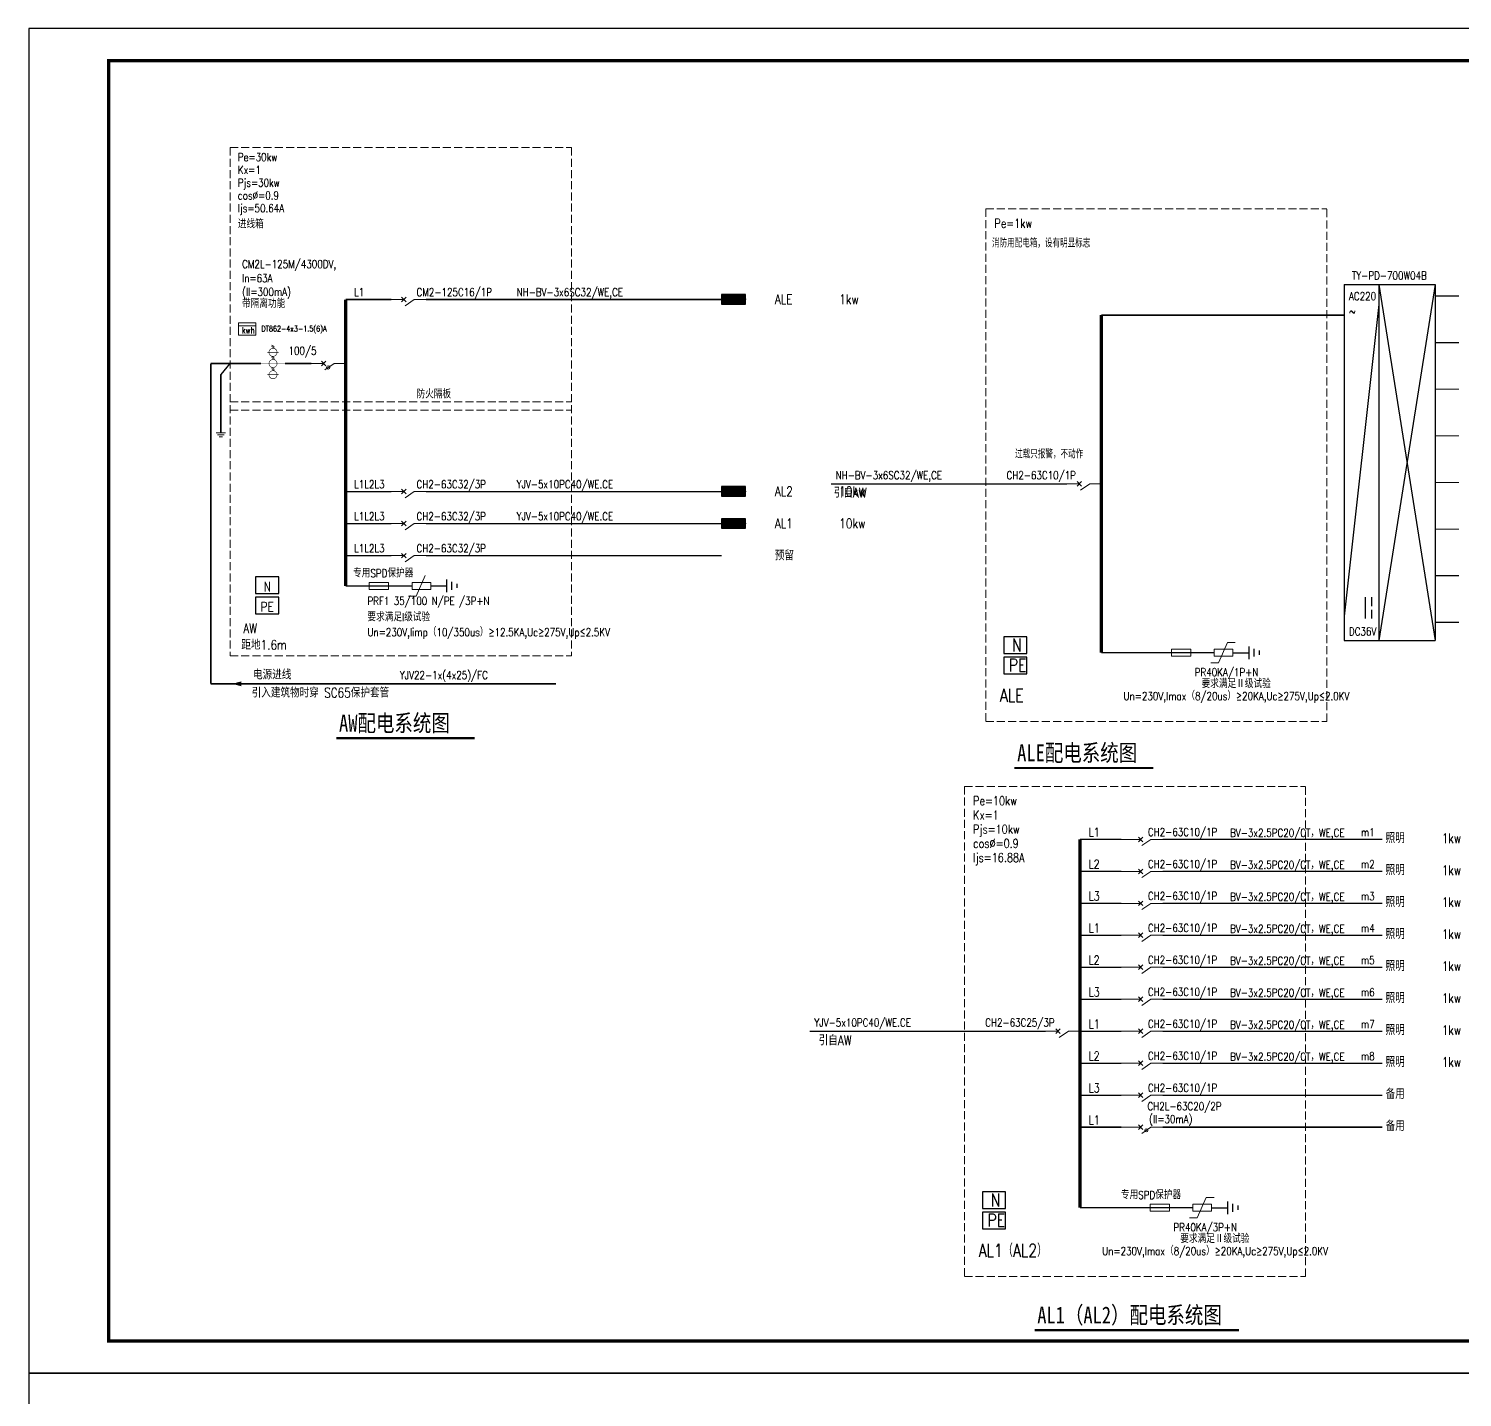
# Model space of a CAD drawing. Extents: x 921423 to 1291758, y 534425 to 1049953.
# Drawn here: x 1096949 to 1141723, y 782659 to 825419 of the extents above; entities that cross this region are included whole.
import ezdxf

# ---------------------------------------------------------------- set-up
doc = ezdxf.new("R2010")
doc.units = 0
doc.header["$LTSCALE"] = 1000
doc.header["$MEASUREMENT"] = 0
doc.linetypes.add('CENTER', pattern=[50.8, 31.75, -6.35, 6.35, -6.35])
doc.linetypes.add('DASH', pattern=[0.35, 0.25, -0.1])
for name, color, linetype in [('DIM_SYMB', 3, 'Continuous'), ('ELEMENT', 3, 'Continuous'), ('EQUIP-照明', 3, 'Continuous'), ('PUB_TITLE', 4, 'Continuous'), ('SIG_TEXT', 7, 'Continuous'), ('数字', 3, 'Continuous'), ('文字', 6, 'Continuous'), ('电-ELEMENT', 3, 'Continuous')]:
    doc.layers.add(name, color=color, linetype=linetype)
for name, color, linetype, lineweight in [('有线电视线路', 6, 'CENTER', 50), ('照明平面设备层', 11, 'Continuous', 20), ('照明线路', 1, 'Continuous', 50), ('虚线', 7, 'DASH', 20)]:
    doc.layers.add(name, color=color, linetype=linetype, lineweight=lineweight)
doc.styles.add('_TCH_LABEL', font='COMPLEX', dxfattribs={"bigfont": 'GBCBIG'})
doc.styles.add('_TEL_DIM', font='SIMPLEX', dxfattribs={"width": 0.8, "height": 3.5, "bigfont": 'HZTXT'})
doc.styles.add('ACC', font='txt.shx', dxfattribs={"width": 0.9, "bigfont": 'hztxt.shx'})
doc.styles.get("Standard").update_dxf_attribs({"font": 'gbenor.shx', "bigfont": 'gbcbig.shx'})
doc.styles.add('宋体', font='')
doc.styles.get('宋体').set_extended_font_data('NSimSun')

# ---------------------------------------------------------------- blocks, each defined once
blk = doc.blocks.new('$element$00000584')
at = {"const_width": 0.0233}
for points in [[(0, 0), (0, -1)], [(-0.467, -0.267), (-0.467, -0.733)], [(-0.3, -0.5), (-0.167, -0.5)], [(-0.211, -0.433), (-0.294, -0.567)], [(-0.158, -0.433), (-0.242, -0.567)], [(0.167, -0.5), (0.3, -0.5)], [(0.256, -0.433), (0.172, -0.567)], [(0.308, -0.433), (0.225, -0.567)], [(0.467, -0.267), (0.467, -0.733)], [(0.633, -0.5), (0.767, -0.5)], [(0.722, -0.433), (0.639, -0.567)], [(0.775, -0.433), (0.692, -0.567)]]:
    blk.add_lwpolyline(points, dxfattribs=at)
for points in [[(-0.467, -0.333, 1), (-0.467, -0.667, 1), (-0.467, -0.333)], [(0, -0.333, 1), (0, -0.667, 1), (0, -0.333)], [(0.467, -0.333, 1), (0.467, -0.667, 1), (0.467, -0.333)]]:
    blk.add_lwpolyline(points, format="xyb", close=True, dxfattribs=at)
at = {"flags": 9}
blk.add_attdef('S', (0, 0), '', height=0.00000667, dxfattribs=at)
blk = doc.blocks.new('接地')
at = {"layer": '电-ELEMENT'}
for p, q in [((0, 0), (0, -248)), ((99, -248), (-99, -248)), ((62, -326), (-62, -326)), ((32, -411), (-32, -411))]:
    blk.add_line(p, q, dxfattribs=at)
blk = doc.blocks.new('*X26')
at = {"color": 0}
for p, q in [((-250, 33), (-83, 200)), ((-250, 68), (-118, 200)), ((-250, 104), (-154, 200)), ((-250, 139), (-189, 200)), ((-250, 174), (-224, 200)), ((-247, 0), (-47, 200)), ((-212, 0), (-12, 200)), ((-177, 0), (23, 200)), ((-141, 0), (59, 200)), ((-106, 0), (94, 200)), ((-71, 0), (129, 200)), ((-35, 0), (165, 200)), ((0, 0), (200, 200)), ((35, 0), (235, 200)), ((71, 0), (250, 179)), ((106, 0), (250, 144)), ((141, 0), (250, 109)), ((177, 0), (250, 73)), ((212, 0), (250, 38)), ((247, 0), (250, 3))]:
    blk.add_line(p, q, dxfattribs=at)
blk = doc.blocks.new('$equip$00001421')
for p, q in [((0.75, 0.6), (-0.75, 0.6)), ((-0.75, 0.6), (-0.75, 0)), ((-0.75, 0), (0.75, 0)), ((0.75, 0), (0.75, 0.6))]:
    blk.add_line(p, q)
at = {"const_width": 0.6}
blk.add_lwpolyline([(-0.75, 0.3), (0.75, 0.3)], dxfattribs=at)
for p in [(-0.75, 0.3), (0, 0.6), (0, 0), (0.75, 0.3)]:
    blk.add_point(p)
at = {"xscale": 0.00300000000061118, "yscale": 0.00300000000061118, "zscale": 0.00300000000061118}
blk.add_blockref('*X26', (0, 0), dxfattribs=at)
at = {"style": '_TCH_LABEL', "flags": 9}
blk.add_attdef('A', (0, 0), '', height=0.00002, dxfattribs=at)

msp = doc.modelspace()

# ---------------------------------------------------------------- linework, layer by layer
at = {"layer": 'DIM_SYMB', "lineweight": -3, "const_width": 70}
for points in [[(1106558, 803250), (1110876, 803250)], [(1127737, 802320), (1132074, 802320)], [(1128365, 784756), (1134750, 784756)]]:
    msp.add_lwpolyline(points, dxfattribs=at)
at = {"layer": 'PUB_TITLE'}
for points in [[(1096949, 783419), (1156349, 783419), (1156349, 825419), (1096949, 825419)], [(1096949, 716219), (1215829, 716219), (1215829, 783419), (1096949, 783419)]]:
    msp.add_lwpolyline(points, close=True, dxfattribs=at)
at = {"layer": 'PUB_TITLE', "const_width": 100}
msp.add_lwpolyline([(1099449, 784419), (1155349, 784419), (1155349, 824419), (1099449, 824419)], close=True, dxfattribs=at)
at = {"layer": 'SIG_TEXT'}
for p, q in [((1139118, 816802), (1138036, 807069)), ((1138690, 807659, 13626), (1138690, 806990, 13626)), ((1138888, 807659, 13626), (1138888, 807376, 13626)), ((1138888, 807263, 13626), (1138888, 806990, 13626))]:
    msp.add_line(p, q, dxfattribs=at)
for points in [[(1138036, 817431), (1138036, 806300)], [(1138036, 817431), (1140871, 817431)], [(1139118, 817431), (1139118, 806300)], [(1139118, 817431), (1140871, 806300)], [(1140871, 817431), (1139118, 806300)], [(1140871, 817431), (1140871, 806300)], [(1138036, 806300), (1140871, 806300)]]:
    msp.add_lwpolyline(points, dxfattribs=at)
at = {"layer": '文字', "linetype": 'ByBlock'}
for p, q in [((1104038, 808288), (1104038, 807767)), ((1104760, 808288), (1104038, 808288)), ((1104760, 807767), (1104760, 808288)), ((1104038, 807767), (1104760, 807767)), ((1104038, 807657), (1104038, 807136)), ((1104760, 807657), (1104038, 807657)), ((1104760, 807136), (1104760, 807657)), ((1104038, 807136), (1104760, 807136))]:
    msp.add_line(p, q, dxfattribs=at)
at = {"layer": '文字'}
for p, q in [((1127405, 806416), (1127405, 805896)), ((1128126, 806416), (1127405, 806416)), ((1128126, 805896), (1128126, 806416)), ((1127405, 805896), (1128126, 805896)), ((1127405, 805786), (1127405, 805266)), ((1128126, 805786), (1127405, 805786)), ((1128126, 805266), (1128126, 805786)), ((1127405, 805266), (1128126, 805266)), ((1126739, 789077), (1126739, 788557)), ((1127460, 789077), (1126739, 789077)), ((1127460, 788557), (1127460, 789077)), ((1126739, 788557), (1127460, 788557)), ((1126739, 788447), (1126739, 787926)), ((1127460, 788447), (1126739, 788447)), ((1127460, 787926), (1127460, 788447)), ((1126739, 787926), (1127460, 787926))]:
    msp.add_line(p, q, dxfattribs=at)
for points, const_width in [([(1106850, 816957), (1106850, 808008)], 100), ([(1130450, 816469), (1130450, 805923)], 99.9), ([(1129784, 800090), (1129784, 788583)], 99.9)]:
    msp.add_lwpolyline(points, dxfattribs=dict(at, const_width=const_width))
at = {"layer": '文字', "linetype": 'ByBlock'}
msp.add_solid([(1103306, 804950), (1103595, 804873), (1103595, 805028)], dxfattribs=at)
at = {"layer": '有线电视线路', "linetype": 'CENTER', "ltscale": 0.2, "const_width": 45}
msp.add_lwpolyline([(1103237, 814957), (1102950, 814608), (1102950, 812791)], dxfattribs=at)
at = {"layer": '照明平面设备层', "ltscale": 1200}
for p, q in [((1108278, 816957), (1108666, 816957)), ((1108735, 817030), (1108597, 816885)), ((1108597, 817030), (1108735, 816885)), ((1108989, 816957), (1108703, 816761)), ((1108989, 816957), (1109354, 816957)), ((1103505, 816132), (1104048, 816132)), ((1105774, 814957), (1106162, 814957)), ((1106094, 815030), (1106231, 814885)), ((1106231, 815030), (1106094, 814885)), ((1106485, 814957), (1106199, 814761)), ((1106485, 814957), (1106850, 814957)), ((1102800, 812791), (1103100, 812791)), ((1102850, 812727), (1103050, 812727)), ((1102900, 812670), (1103000, 812670)), ((1108278, 810955), (1108666, 810955)), ((1108735, 811027), (1108597, 810882)), ((1108597, 811027), (1108735, 810882)), ((1108989, 810955), (1108703, 810758)), ((1108989, 810955), (1109354, 810955)), ((1108735, 810027), (1108597, 809882)), ((1108597, 810027), (1108735, 809882)), ((1108278, 809955), (1108666, 809955)), ((1108989, 809955), (1108703, 809758)), ((1108989, 809955), (1109354, 809955)), ((1108278, 808955), (1108666, 808955)), ((1108735, 809027), (1108597, 808882)), ((1108597, 809027), (1108735, 808882)), ((1108989, 808955), (1108703, 808758)), ((1108989, 808955), (1109354, 808955)), ((1109336, 808330), (1109056, 807692)), ((1108813, 807692), (1109056, 807692)), ((1134391, 806245), (1134111, 805606)), ((1134391, 806245), (1134634, 806245)), ((1133868, 805606), (1134111, 805606)), ((1133725, 788905), (1133445, 788267)), ((1133725, 788905), (1133968, 788905)), ((1133202, 788267), (1133445, 788267))]:
    msp.add_line(p, q, dxfattribs=at)
at = {"layer": '照明平面设备层'}
for p, q in [((1129374, 811196), (1129763, 811196)), ((1129694, 811268), (1129831, 811123)), ((1129831, 811268), (1129694, 811123)), ((1130085, 811196), (1129799, 811000)), ((1130085, 811196), (1130450, 811196)), ((1131605, 800163), (1131743, 800018)), ((1131743, 800163), (1131605, 800018)), ((1131073, 800090), (1131672, 800090)), ((1131996, 800090), (1131710, 799894)), ((1131996, 800090), (1132361, 800090)), ((1131073, 799091), (1131672, 799091)), ((1131605, 799164), (1131743, 799019)), ((1131743, 799164), (1131605, 799019)), ((1131996, 799091), (1131710, 798895)), ((1131996, 799091), (1132361, 799091)), ((1131073, 798092), (1131672, 798092)), ((1131605, 798165), (1131743, 798020)), ((1131743, 798165), (1131605, 798020)), ((1131996, 798092), (1131710, 797896)), ((1131996, 798092), (1132361, 798092)), ((1131073, 797093), (1131672, 797093)), ((1131605, 797166), (1131743, 797021)), ((1131743, 797166), (1131605, 797021)), ((1131996, 797093), (1131710, 796897)), ((1131996, 797093), (1132361, 797093)), ((1131073, 796094), (1131672, 796094)), ((1131605, 796166), (1131743, 796021)), ((1131743, 796166), (1131605, 796021)), ((1131996, 796094), (1131710, 795898)), ((1131996, 796094), (1132361, 796094)), ((1131073, 795095), (1131672, 795095)), ((1131605, 795167), (1131743, 795022)), ((1131743, 795167), (1131605, 795022)), ((1131996, 795095), (1131710, 794899)), ((1131996, 795095), (1132361, 795095)), ((1128708, 794096), (1129097, 794096)), ((1129028, 794168), (1129166, 794023)), ((1129166, 794168), (1129028, 794023)), ((1129419, 794096), (1129133, 793899)), ((1129419, 794096), (1129784, 794096)), ((1131073, 794096), (1131672, 794096)), ((1131605, 794168), (1131743, 794023)), ((1131743, 794168), (1131605, 794023)), ((1131996, 794096), (1131710, 793899)), ((1131996, 794096), (1132361, 794096)), ((1131073, 793097), (1131672, 793097)), ((1131605, 793169), (1131743, 793024)), ((1131743, 793169), (1131605, 793024)), ((1131996, 793097), (1131710, 792900)), ((1131996, 793097), (1132361, 793097)), ((1131073, 792097), (1131672, 792097)), ((1131605, 792170), (1131743, 792025)), ((1131743, 792170), (1131605, 792025)), ((1131996, 792097), (1131710, 791901)), ((1131996, 792097), (1132361, 792097)), ((1131605, 791171), (1131743, 791026)), ((1131743, 791171), (1131605, 791026)), ((1131073, 791098), (1131672, 791098)), ((1131996, 791098), (1131710, 790902)), ((1131996, 791098), (1132361, 791098))]:
    msp.add_line(p, q, dxfattribs=at)
at = {"layer": '照明平面设备层', "ltscale": 1200}
for points in [[(1103505, 816232), (1104048, 816232), (1104048, 815846), (1103505, 815846)], [(1108187, 808118), (1107585, 808118), (1107585, 807899), (1108187, 807899)], [(1108922, 808120), (1108922, 807896), (1109504, 807896), (1109504, 808120)], [(1133242, 806032), (1132640, 806032), (1132640, 805813), (1133242, 805813)], [(1133977, 806035), (1133977, 805811), (1134558, 805811), (1134558, 806035)], [(1132576, 788693), (1131974, 788693), (1131974, 788474), (1132576, 788474)], [(1133311, 788695), (1133311, 788471), (1133893, 788471), (1133893, 788695)]]:
    msp.add_lwpolyline(points, close=True, dxfattribs=at)
for centre in [(1106305, 814834), (1131853, 791000)]:
    msp.add_circle(centre, 50, dxfattribs=at)
at = {"layer": '照明线路', "linetype": 'ByBlock'}
for points, const_width in [([(1108278, 816957), (1106850, 816957)], 45), ([(1109354, 816957), (1118591, 816957)], 45), ([(1140871, 817067), (1141615, 817067)], 36), ([(1130450, 816469), (1138036, 816469)], 45), ([(1140871, 815610), (1141615, 815610)], 36), ([(1104205, 814957), (1102637, 814957)], 45), ([(1105774, 814957), (1104955, 814957)], 45), ([(1140871, 814154), (1141615, 814154)], 36), ([(1140871, 812697), (1141615, 812697)], 36), ([(1108278, 810955), (1106850, 810955)], 45), ([(1109354, 810955), (1118591, 810955)], 45), ([(1129374, 811196), (1122007, 811196)], 45), ([(1140871, 811240), (1141615, 811240)], 36), ([(1108278, 809955), (1106850, 809955)], 45), ([(1109354, 809955), (1118591, 809955)], 45), ([(1140871, 809783), (1141615, 809783)], 36), ([(1108278, 808955), (1106850, 808955)], 45), ([(1109354, 808955), (1118591, 808955)], 45), ([(1140871, 808327), (1141615, 808327)], 36), ([(1106850, 808008), (1108074, 808008)], 45), ([(1108074, 808008), (1108922, 808008)], 45), ([(1140871, 806870), (1141615, 806870)], 36), ([(1130450, 805923), (1133128, 805923)], 45), ([(1133128, 805923), (1133977, 805923)], 45), ([(1129784, 800090), (1131073, 800090)], 45), ([(1132361, 800090), (1139222, 800090)], 45), ([(1129784, 799091), (1131073, 799091)], 45), ([(1132361, 799091), (1139222, 799091)], 45), ([(1129784, 798092), (1131073, 798092)], 45), ([(1132361, 798092), (1139222, 798092)], 45), ([(1129784, 797093), (1131073, 797093)], 45), ([(1132361, 797093), (1139222, 797093)], 45), ([(1129784, 796094), (1131073, 796094)], 45), ([(1132361, 796094), (1139222, 796094)], 45), ([(1129784, 795095), (1131073, 795095)], 45), ([(1132361, 795095), (1139222, 795095)], 45), ([(1128708, 794096), (1121341, 794096)], 45), ([(1129784, 794096), (1131073, 794096)], 45), ([(1132361, 794096), (1139222, 794096)], 45), ([(1129784, 793097), (1131073, 793097)], 45), ([(1132361, 793097), (1139222, 793097)], 45), ([(1129784, 792097), (1131073, 792097)], 45), ([(1132361, 792097), (1139222, 792097)], 45), ([(1129784, 791098), (1131073, 791098)], 45), ([(1132361, 791098), (1139222, 791098)], 45), ([(1129784, 788583), (1132462, 788583)], 45), ([(1132462, 788583), (1133311, 788583)], 45)]:
    msp.add_lwpolyline(points, dxfattribs=dict(at, const_width=const_width))
at = {"layer": '照明线路', "ltscale": 0.8, "const_width": 45}
for points in [[(1102637, 814957), (1102637, 804950)], [(1102637, 804950), (1113423, 804950)]]:
    msp.add_lwpolyline(points, dxfattribs=at)
at = {"layer": '虚线'}
for p, q in [((1103237, 821702), (1103237, 805826)), ((1103237, 821702), (1113903, 821702)), ((1113903, 821702), (1113903, 805826)), ((1126840, 819787), (1126840, 803775)), ((1126840, 819787), (1137496, 819787)), ((1137496, 803775), (1137496, 819787)), ((1103237, 805826), (1113903, 805826)), ((1126840, 803775), (1137496, 803775)), ((1126174, 801747), (1126174, 786435)), ((1126174, 801747), (1136830, 801747)), ((1136830, 786435), (1136830, 801747)), ((1126174, 786435), (1136830, 786435))]:
    msp.add_line(p, q, dxfattribs=at)
for points in [[(1103237, 813765), (1113903, 813765)], [(1103237, 813495), (1113903, 813495)]]:
    msp.add_lwpolyline(points, dxfattribs=at)

# ---------------------------------------------------------------- block references
at = {"layer": 'ELEMENT', "xscale": 750, "yscale": 750, "zscale": 750, "rotation": 90}
msp.add_blockref('$element$00000584', (1104205, 814957), dxfattribs=at)
at = {"layer": 'EQUIP-照明', "xscale": 500.0000000001731, "yscale": 500.0000000001731, "zscale": 500.0000000001731, "rotation": 4.768187076096535e-05}
for p in [(1118966, 816813), (1118966, 810810), (1118966, 809810)]:
    msp.add_blockref('$equip$00001421', p, dxfattribs=at)
at = {"layer": '照明线路', "linetype": 'ByBlock', "xscale": 1.999997999984771, "yscale": 1.999997999984771, "zscale": 1.999997999984771, "rotation": 90}
for p in [(1109504, 808008), (1134558, 805923), (1133893, 788583)]:
    msp.add_blockref('接地', p, dxfattribs=at)

# ---------------------------------------------------------------- texts
at = {"layer": 'DIM_SYMB', "color": 7, "style": '宋体', "width": 0.8}
for s, height, p in [('AW配电系统图', 528.7, (1106642, 803460)), ('ALE配电系统图', 528.7, (1127821, 802531)), ('AL1（AL2）配电系统图', 528.69, (1128449, 784967))]:
    msp.add_text(s, height=height, dxfattribs=at).set_placement(p)
at = {"layer": 'SIG_TEXT', "style": '_TEL_DIM', "width": 0.8}
for s, p in [('TY-PD-700W04B', (1138274, 817580)), ('AC220', (1138182, 816936)), ('~', (1138189, 816460, 32362)), ('DC36V', (1138182, 806462))]:
    msp.add_text(s, height=250, dxfattribs=at).set_placement(p)
at = {"layer": '数字', "linetype": 'ByBlock'}
for s, height, style, width, p in [('Pe=30kw', 250, '_TEL_DIM', 0.8, (1103480, 821282)), ('Kx=1', 250, '_TEL_DIM', 0.8, (1103480, 820882)), ('Pjs=30kw', 250, '_TEL_DIM', 0.8, (1103480, 820482)), ('cos%%C=0.9', 250, '_TEL_DIM', 0.8, (1103480, 820082)), ('Ijs=50.64A', 250, '_TEL_DIM', 0.8, (1103480, 819682)), ('进线箱', 250, '_TEL_DIM', 0.8, (1103480, 819185)), ('Pe=1kw', 277.5, '_TEL_DIM', 0.8, (1127110, 819198)), ('消防用配电箱，设有明显标志', 250, 'ACC', 0.7, (1127034, 818587)), ('CM2L-125M/4300DV,', 250, '_TEL_DIM', 0.8, (1103614, 817938)), ('In=63A', 250, '_TEL_DIM', 0.8, (1103614, 817497)), ('(Il=300mA)', 250, '_TEL_DIM', 0.8, (1103614, 817071)), ('L1', 250, '_TEL_DIM', 0.8, (1107112, 817062)), ('CM2-125C16/1P', 250, '_TEL_DIM', 0.8, (1109062, 817062)), ('NH-BV-3x6SC32/WE,CE', 250, '_TEL_DIM', 0.8, (1112187, 817062)), ('带隔离功能', 250, '_TEL_DIM', 0.8, (1103614, 816699)), ('kwh', 200, '_TEL_DIM', 0.8, (1103609, 815894)), ('DT862-4x3-1.5(6)A', 175, '_TEL_DIM', 0.8, (1104217, 815957)), ('100/5', 250, '_TEL_DIM', 0.8, (1105064, 815230)), ('防火隔板', 250, '_TEL_DIM', 0.8, (1109062, 813870)), ('过载只报警，不动作', 250, 'ACC', 0.7, (1127756, 811996)), ('L1L2L3', 250, '_TEL_DIM', 0.8, (1107112, 811059)), ('CH2-63C32/3P', 250, '_TEL_DIM', 0.8, (1109062, 811059)), ('YJV-5x10PC40/WE.CE', 250, '_TEL_DIM', 0.8, (1112187, 811059)), ('NH-BV-3x6SC32/WE,CE', 249.78, '_TEL_DIM', 0.8, (1122152, 811342)), ('CH2-63C10/1P', 249.78, '_TEL_DIM', 0.8, (1127489, 811342)), ('L1L2L3', 250, '_TEL_DIM', 0.8, (1107112, 810059)), ('CH2-63C32/3P', 250, '_TEL_DIM', 0.8, (1109062, 810059)), ('YJV-5x10PC40/WE.CE', 250, '_TEL_DIM', 0.8, (1112187, 810059)), ('L1L2L3', 250, '_TEL_DIM', 0.8, (1107112, 809059)), ('CH2-63C32/3P', 250, '_TEL_DIM', 0.8, (1109062, 809059)), ('专用SPD保护器', 250, '_TEL_DIM', 0.8, (1107081, 808279)), ('PRF1 35/100 N/PE /3P+N', 250, '_TEL_DIM', 0.8, (1107529, 807415)), ('要求满足I级试验', 250, '_TEL_DIM', 0.8, (1107529, 806907)), ('Un=230V,Iimp（10/350us）≥12.5KA,Uc≥275V,Up≤2.5KV', 250, '_TEL_DIM', 0.8, (1107529, 806437)), ('YJV22-1x(4x25)/FC', 250, '_TEL_DIM', 0.8, (1108538, 805097)), ('PR40KA/1P+N', 250, '_TEL_DIM', 0.8, (1133364, 805186, 0)), ('要求满足Ⅱ级试验', 250, '_TEL_DIM', 0.8, (1133581, 804822, 0)), ('Un=230V,Imax（8/20us）≥20KA,Uc≥275V,Up≤2.0KV', 250, '_TEL_DIM', 0.8, (1131142, 804443, 0)), ('Pe=10kw', 277.5, '_TEL_DIM', 0.8, (1126444, 801158)), ('Kx=1', 277.5, '_TEL_DIM', 0.8, (1126444, 800714)), ('Pjs=10kw', 277.5, '_TEL_DIM', 0.8, (1126444, 800270)), ('L1', 277.5, '_TEL_DIM', 0.8, (1130048, 800178)), ('CH2-63C10/1P', 249.78, '_TEL_DIM', 0.8, (1131904, 800195)), ('BV-3x2.5PC20/CT，WE,CE', 249.78, '_TEL_DIM', 0.8, (1134470, 800170)), ('m1', 249.8, '_TEL_DIM', 0.8, (1138558, 800187)), ('cos%%C=0.9', 277.5, '_TEL_DIM', 0.8, (1126444, 799826)), ('Ijs=16.88A', 277.5, '_TEL_DIM', 0.8, (1126444, 799382)), ('L2', 277.5, '_TEL_DIM', 0.8, (1130048, 799179)), ('CH2-63C10/1P', 249.78, '_TEL_DIM', 0.8, (1131904, 799196)), ('BV-3x2.5PC20/CT，WE,CE', 249.78, '_TEL_DIM', 0.8, (1134470, 799171)), ('m2', 249.8, '_TEL_DIM', 0.8, (1138558, 799188)), ('L3', 277.5, '_TEL_DIM', 0.8, (1130048, 798180)), ('CH2-63C10/1P', 249.78, '_TEL_DIM', 0.8, (1131904, 798197)), ('BV-3x2.5PC20/CT，WE,CE', 249.78, '_TEL_DIM', 0.8, (1134470, 798172)), ('m3', 249.8, '_TEL_DIM', 0.8, (1138558, 798189)), ('L1', 277.5, '_TEL_DIM', 0.8, (1130048, 797181)), ('CH2-63C10/1P', 249.78, '_TEL_DIM', 0.8, (1131904, 797198)), ('BV-3x2.5PC20/CT，WE,CE', 249.78, '_TEL_DIM', 0.8, (1134470, 797173)), ('m4', 249.8, '_TEL_DIM', 0.8, (1138558, 797189)), ('L2', 277.5, '_TEL_DIM', 0.8, (1130048, 796182)), ('CH2-63C10/1P', 249.78, '_TEL_DIM', 0.8, (1131904, 796199)), ('BV-3x2.5PC20/CT，WE,CE', 249.78, '_TEL_DIM', 0.8, (1134470, 796174)), ('m5', 249.8, '_TEL_DIM', 0.8, (1138558, 796190)), ('L3', 277.5, '_TEL_DIM', 0.8, (1130048, 795182)), ('CH2-63C10/1P', 249.78, '_TEL_DIM', 0.8, (1131904, 795200)), ('BV-3x2.5PC20/CT，WE,CE', 249.78, '_TEL_DIM', 0.8, (1134470, 795175)), ('m6', 249.8, '_TEL_DIM', 0.8, (1138558, 795191)), ('YJV-5x10PC40/WE.CE', 249.78, '_TEL_DIM', 0.8, (1121487, 794242)), ('CH2-63C25/3P', 249.78, '_TEL_DIM', 0.8, (1126823, 794242)), ('L1', 277.5, '_TEL_DIM', 0.8, (1130048, 794183)), ('CH2-63C10/1P', 249.78, '_TEL_DIM', 0.8, (1131904, 794201)), ('BV-3x2.5PC20/CT，WE,CE', 249.78, '_TEL_DIM', 0.8, (1134470, 794176)), ('m7', 249.8, '_TEL_DIM', 0.8, (1138558, 794192)), ('L2', 277.5, '_TEL_DIM', 0.8, (1130048, 793184)), ('CH2-63C10/1P', 249.78, '_TEL_DIM', 0.8, (1131904, 793201)), ('BV-3x2.5PC20/CT，WE,CE', 249.78, '_TEL_DIM', 0.8, (1134470, 793177)), ('m8', 249.8, '_TEL_DIM', 0.8, (1138558, 793193)), ('L3', 277.5, '_TEL_DIM', 0.8, (1130048, 792185)), ('CH2-63C10/1P', 249.78, '_TEL_DIM', 0.8, (1131904, 792202)), ('CH2L-63C20/2P', 249.99, '_TEL_DIM', 0.8, (1131889, 791628)), ('L1', 277.5, '_TEL_DIM', 0.8, (1130048, 791186)), ('(Il=30mA)', 250, '_TEL_DIM', 0.8, (1131940, 791228)), ('专用SPD保护器', 250, '_TEL_DIM', 0.8, (1131060, 788854)), ('PR40KA/3P+N', 250, '_TEL_DIM', 0.8, (1132699, 787846, 0)), ('要求满足Ⅱ级试验', 250, '_TEL_DIM', 0.8, (1132915, 787483, 0)), ('Un=230V,Imax（8/20us）≥20KA,Uc≥275V,Up≤2.0KV', 250, '_TEL_DIM', 0.8, (1130476, 787104, 0))]:
    msp.add_text(s, height=height, dxfattribs=dict(at, style=style, width=width)).set_placement(p)
at = {"layer": '文字', "linetype": 'ByBlock', "style": '_TEL_DIM', "width": 0.8}
for s, height, p in [('ALE', 300, (1120251, 816814)), ('1kw', 300, (1122267, 816814)), ('AL2', 300, (1120251, 810812)), ('引自AW', 299.7, (1122094, 810770)), ('10kw', 300, (1122267, 810812)), ('AL1', 300, (1120251, 809812)), ('10kw', 300, (1122267, 809812)), ('预留', 300, (1120251, 808812)), ('N', 300, (1104290, 807836)), ('PE', 300, (1104192, 807205)), ('AW', 300, (1103654, 806538)), ('距地1.6m', 300, (1103590, 806018)), ('N', 400, (1127657, 805965)), ('PE', 399.6, (1127559, 805335)), ('电源进线', 300, (1103956, 805088)), ('引入建筑物时穿 SC65保护套管', 300, (1103912, 804524)), ('ALE', 399.6, (1127281, 804389)), ('照明', 299.7, (1139327, 799976)), ('1kw', 299.7, (1141081, 799976)), ('照明', 299.7, (1139327, 798977)), ('1kw', 299.7, (1141081, 798977)), ('照明', 299.7, (1139327, 797978)), ('1kw', 299.7, (1141081, 797978)), ('照明', 299.7, (1139327, 796979)), ('1kw', 299.7, (1141081, 796979)), ('照明', 299.7, (1139327, 795980)), ('1kw', 299.7, (1141081, 795980)), ('照明', 299.7, (1139327, 794980)), ('1kw', 299.7, (1141081, 794980)), ('照明', 299.7, (1139327, 793981)), ('引自AW', 299.7, (1121620, 793659)), ('1kw', 299.7, (1141081, 793981)), ('照明', 299.7, (1139327, 792982)), ('1kw', 299.7, (1141081, 792982)), ('备用', 299.7, (1139327, 791983)), ('备用', 299.7, (1139327, 790984)), ('N', 400, (1126991, 788626)), ('PE', 399.6, (1126894, 787995)), ('AL1（AL2）', 399.6, (1126615, 787050))]:
    msp.add_text(s, height=height, dxfattribs=at).set_placement(p)

doc.saveas('drawing.dxf')
